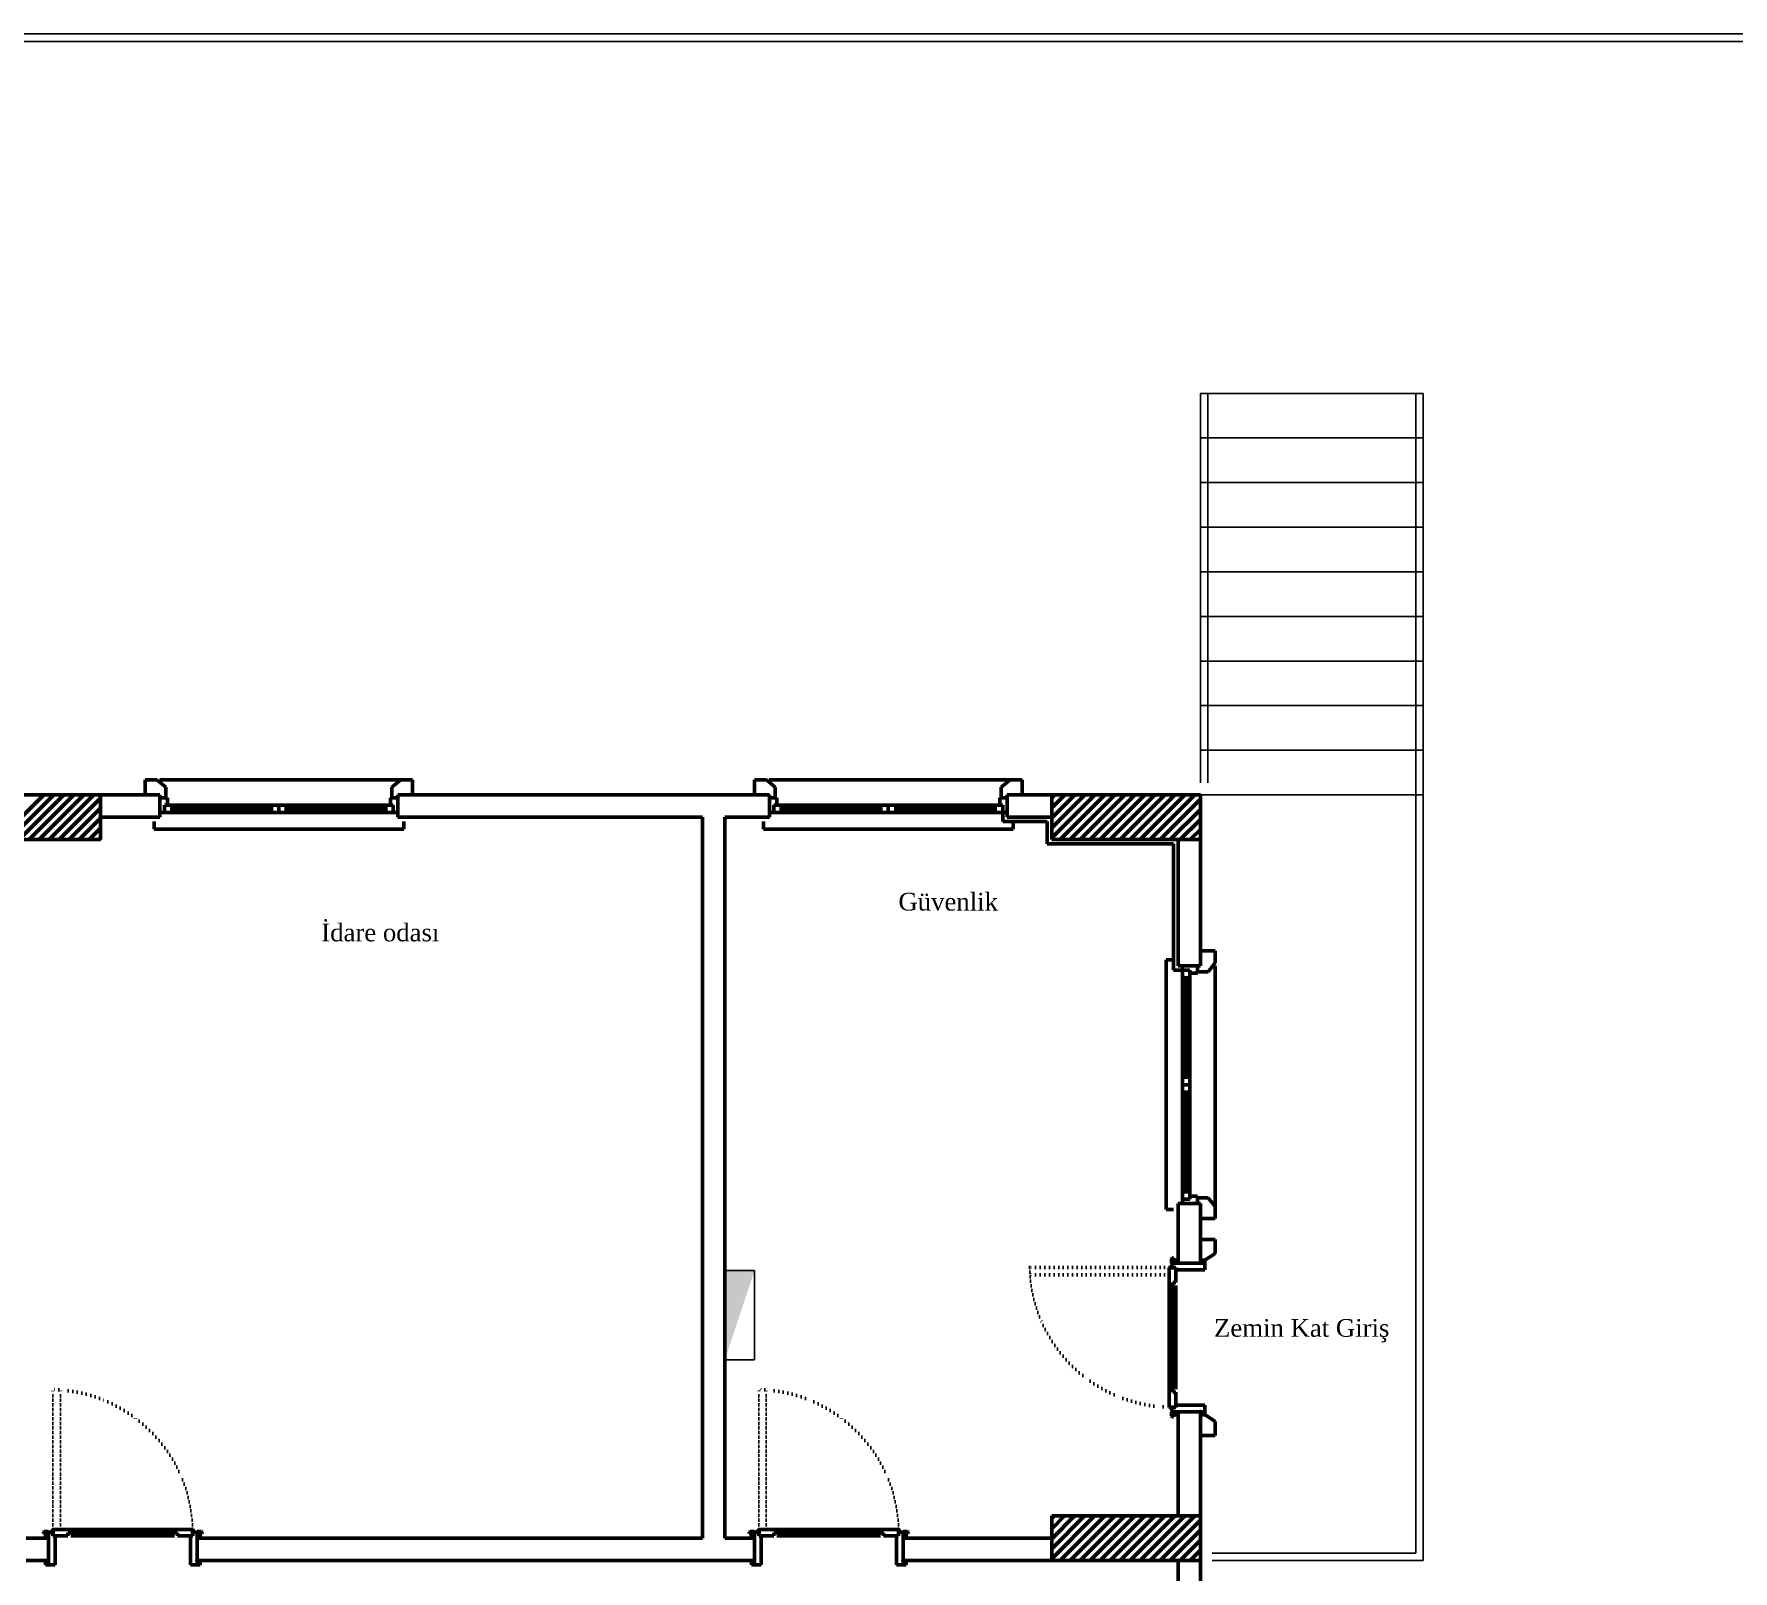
# Model space of a CAD drawing. Header units: millimetres. Extents: x 2046 to 14753, y 2361 to 29276.
# Drawn here: x 7256 to 8400, y 13114 to 14148 of the extents above; entities that cross this region are included whole.
import ezdxf

# ---------------------------------------------------------------- set-up
doc = ezdxf.new("R2010")
doc.units = ezdxf.units.MM
doc.linetypes.add('ACAD_ISO07W100', pattern=[3, 0, -3])
doc.layers.add('A.O. DUVAR', color=7, linetype='Continuous', lineweight=50)
doc.layers.add('yazi', color=251, linetype='Continuous', lineweight=25)
doc.layers.add('aydınlatma', color=3, linetype='Continuous')
doc.styles.add('A.O. MALZEME', font='times.ttf', dxfattribs={"height": 10})

# ---------------------------------------------------------------- blocks, each defined once
blk = doc.blocks.new('*U9')
at = {"layer": 'aydınlatma'}
for p, q in [((-30, 0), (-30, 19.992)), ((-30, 19.992), (30, 19.992)), ((30, 19.992), (30, 0)), ((-30, 0), (30, 0))]:
    blk.add_line(p, q, dxfattribs=at)
at = {"layer": 'aydınlatma', "color": 3}
blk.add_solid([(30, 0), (-30, 19.992), (-30, 0)], dxfattribs=at)

msp = doc.modelspace()

# ---------------------------------------------------------------- linework, layer by layer
at = {"layer": 'A.O. DUVAR', "lineweight": 25, "ltscale": 4}
for p, q in [((8191.152, 13905.858), (8041.152, 13905.858)), ((8041.152, 13643.858), (8041.152, 13905.858)), ((8046.152, 13643.858), (8046.152, 13905.858)), ((8186.152, 13125.858), (8186.152, 13905.858)), ((8186.152, 13905.858), (8186.152, 13905.858)), ((8191.152, 13635.858), (8191.152, 13905.858)), ((8191.152, 13875.858), (8041.152, 13875.858)), ((8191.152, 13845.858), (8041.152, 13845.858)), ((8191.152, 13815.858), (8041.152, 13815.858)), ((8191.152, 13785.858), (8041.152, 13785.858)), ((8191.152, 13755.858), (8041.152, 13755.858)), ((8191.152, 13725.858), (8041.152, 13725.858)), ((8191.152, 13695.858), (8041.152, 13695.858)), ((8191.152, 13665.858), (8041.152, 13665.858)), ((8191.152, 13635.858), (8041.152, 13635.858)), ((8191.152, 13635.858), (8049.152, 13635.858)), ((8191.152, 13120.858), (8191.152, 13635.858)), ((8049.152, 13125.858), (8186.152, 13125.858)), ((8049.152, 13120.858), (8191.152, 13120.858))]:
    msp.add_line(p, q, dxfattribs=at)
at = {"layer": 'A.O. DUVAR', "ltscale": 100}
for p, q in [((7339.137, 13645.858), (7331.152, 13645.858)), ((7331.152, 13645.858), (7331.152, 13635.858)), ((7339.137, 13645.858), (7331.152, 13645.858)), ((7331.152, 13645.858), (7331.152, 13635.858)), ((7345.152, 13641.06), (7339.137, 13645.858)), ((7345.152, 13641.06), (7339.137, 13645.858)), ((7345.152, 13633.858), (7345.152, 13641.06)), ((7345.152, 13633.858), (7345.152, 13641.06)), ((7497.152, 13641.06), (7503.167, 13645.858)), ((7497.152, 13641.06), (7503.167, 13645.858)), ((7497.152, 13633.858), (7497.152, 13641.06)), ((7497.152, 13633.858), (7497.152, 13641.06)), ((7503.167, 13645.858), (7511.152, 13645.858)), ((7503.167, 13645.858), (7511.152, 13645.858)), ((7511.152, 13645.858), (7511.152, 13635.858)), ((7511.152, 13645.858), (7511.152, 13635.858)), ((7749.137, 13645.858), (7741.152, 13645.858)), ((7741.152, 13645.858), (7741.152, 13635.858)), ((7749.137, 13645.858), (7741.152, 13645.858)), ((7741.152, 13645.858), (7741.152, 13635.858)), ((7755.152, 13641.06), (7749.137, 13645.858)), ((7755.152, 13641.06), (7749.137, 13645.858)), ((7755.152, 13633.858), (7755.152, 13641.06)), ((7755.152, 13633.858), (7755.152, 13641.06)), ((7907.152, 13641.06), (7913.167, 13645.858)), ((7907.152, 13641.06), (7913.167, 13645.858)), ((7907.152, 13633.858), (7907.152, 13641.06)), ((7907.152, 13633.858), (7907.152, 13641.06)), ((7913.167, 13645.858), (7921.152, 13645.858)), ((7913.167, 13645.858), (7921.152, 13645.858)), ((7921.152, 13645.858), (7921.152, 13635.858)), ((7921.152, 13645.858), (7921.152, 13635.858)), ((7331.152, 13635.858), (7341.152, 13635.858)), ((7331.152, 13635.858), (7341.152, 13635.858)), ((7341.152, 13635.858), (7341.152, 13633.858)), ((7341.152, 13635.858), (7341.152, 13633.858)), ((7341.152, 13633.858), (7345.152, 13633.858)), ((7341.152, 13633.858), (7345.152, 13633.858)), ((7501.152, 13633.858), (7497.152, 13633.858)), ((7501.152, 13633.858), (7497.152, 13633.858)), ((7511.152, 13635.858), (7501.152, 13635.858)), ((7501.152, 13635.858), (7501.152, 13633.858)), ((7511.152, 13635.858), (7501.152, 13635.858)), ((7501.152, 13635.858), (7501.152, 13633.858)), ((7741.152, 13635.858), (7751.152, 13635.858)), ((7741.152, 13635.858), (7751.152, 13635.858)), ((7751.152, 13635.858), (7751.152, 13633.858)), ((7751.152, 13635.858), (7751.152, 13633.858)), ((7751.152, 13633.858), (7755.152, 13633.858)), ((7751.152, 13633.858), (7755.152, 13633.858)), ((7911.152, 13633.858), (7907.152, 13633.858)), ((7911.152, 13633.858), (7907.152, 13633.858)), ((7921.152, 13635.858), (7911.152, 13635.858)), ((7911.152, 13635.858), (7911.152, 13633.858)), ((7921.152, 13635.858), (7911.152, 13635.858)), ((7911.152, 13635.858), (7911.152, 13633.858)), ((8051.152, 13530.858), (8041.152, 13530.858)), ((8041.152, 13530.858), (8041.152, 13520.858)), ((8051.152, 13530.858), (8041.152, 13530.858)), ((8041.152, 13530.858), (8041.152, 13520.858)), ((8051.152, 13522.873), (8051.152, 13530.858)), ((8051.152, 13522.873), (8051.152, 13530.858)), ((8041.152, 13520.858), (8039.152, 13520.858)), ((8039.152, 13520.858), (8039.152, 13516.858)), ((8041.152, 13520.858), (8039.152, 13520.858)), ((8039.152, 13520.858), (8039.152, 13516.858)), ((8039.152, 13516.858), (8046.354, 13516.858)), ((8039.152, 13516.858), (8046.354, 13516.858)), ((8046.354, 13516.858), (8051.152, 13522.873)), ((8046.354, 13516.858), (8051.152, 13522.873)), ((8039.152, 13360.858), (8039.152, 13364.858)), ((8039.152, 13364.858), (8046.354, 13364.858)), ((8039.152, 13360.858), (8039.152, 13364.858)), ((8039.152, 13364.858), (8046.354, 13364.858)), ((8046.354, 13364.858), (8051.152, 13358.843)), ((8046.354, 13364.858), (8051.152, 13358.843)), ((8041.152, 13360.858), (8039.152, 13360.858)), ((8041.152, 13360.858), (8039.152, 13360.858)), ((8041.152, 13350.858), (8041.152, 13360.858)), ((8041.152, 13350.858), (8041.152, 13360.858)), ((8051.152, 13358.843), (8051.152, 13350.858)), ((8051.152, 13358.843), (8051.152, 13350.858)), ((8051.152, 13350.858), (8041.152, 13350.858)), ((8051.152, 13350.858), (8041.152, 13350.858)), ((8051.152, 13336.858), (8041.152, 13336.858)), ((8041.152, 13336.858), (8041.152, 13326.858)), ((8051.152, 13336.858), (8041.152, 13336.858)), ((8041.152, 13336.858), (8041.152, 13326.858)), ((8051.152, 13327.298), (8051.152, 13336.858)), ((8051.152, 13327.298), (8051.152, 13336.858)), ((8041.152, 13326.858), (8041.152, 13326.858)), ((8041.152, 13326.858), (8041.152, 13322.858)), ((8041.152, 13326.858), (8041.152, 13326.858)), ((8041.152, 13326.858), (8041.152, 13322.858)), ((8041.152, 13322.858), (8044.152, 13322.776)), ((8041.152, 13322.858), (8044.152, 13322.776)), ((8044.152, 13322.776), (8051.152, 13327.298)), ((8044.152, 13322.776), (8051.152, 13327.298)), ((8041.152, 13218.858), (8044.152, 13218.941)), ((8041.152, 13218.858), (8044.152, 13218.941)), ((8041.152, 13214.858), (8041.152, 13218.858)), ((8041.152, 13214.858), (8041.152, 13218.858)), ((8044.152, 13218.941), (8051.152, 13214.419)), ((8044.152, 13218.941), (8051.152, 13214.419)), ((8041.152, 13204.858), (8041.152, 13214.858)), ((8041.152, 13214.858), (8041.152, 13214.858)), ((8041.152, 13204.858), (8041.152, 13214.858)), ((8041.152, 13214.858), (8041.152, 13214.858)), ((8051.152, 13204.858), (8041.152, 13204.858)), ((8051.152, 13204.858), (8041.152, 13204.858)), ((8051.152, 13214.419), (8051.152, 13204.858)), ((8051.152, 13214.419), (8051.152, 13204.858))]:
    msp.add_line(p, q, dxfattribs=at)
at = {"layer": 'A.O. DUVAR'}
for p, q in [((7341.137, 13645.858), (7503.167, 13645.858)), ((7341.137, 13645.858), (7503.167, 13645.858)), ((7751.137, 13645.858), (7913.167, 13645.858)), ((7751.137, 13645.858), (7913.167, 13645.858)), ((7201.152, 13635.858), (7301.152, 13635.858)), ((7301.152, 13635.858), (7301.152, 13605.858)), ((7301.152, 13620.858), (7301.152, 13635.858)), ((7301.152, 13635.858), (7341.152, 13635.858)), ((7341.152, 13635.858), (7341.152, 13620.858)), ((7346.152, 13633.858), (7341.152, 13633.858)), ((7341.152, 13633.858), (7341.152, 13623.858)), ((7346.152, 13633.858), (7341.152, 13633.858)), ((7341.152, 13633.858), (7341.152, 13623.858)), ((7344.152, 13623.858), (7344.152, 13628.858)), ((7344.152, 13628.858), (7346.152, 13628.858)), ((7349.152, 13628.858), (7344.152, 13628.858)), ((7344.152, 13628.858), (7344.152, 13623.858)), ((7344.152, 13623.858), (7344.152, 13628.858)), ((7344.152, 13628.858), (7346.152, 13628.858)), ((7349.152, 13628.858), (7344.152, 13628.858)), ((7344.152, 13628.858), (7344.152, 13623.858)), ((7346.152, 13628.858), (7346.152, 13633.858)), ((7346.152, 13628.858), (7346.152, 13633.858)), ((7416.152, 13628.858), (7349.152, 13628.858)), ((7349.152, 13623.858), (7349.152, 13628.858)), ((7416.152, 13628.858), (7349.152, 13628.858)), ((7349.152, 13623.858), (7349.152, 13628.858)), ((7349.152, 13627.358), (7416.152, 13627.358)), ((7349.152, 13627.358), (7416.152, 13627.358)), ((7421.152, 13628.858), (7416.152, 13628.858)), ((7416.152, 13628.858), (7416.152, 13623.858)), ((7421.152, 13628.858), (7416.152, 13628.858)), ((7416.152, 13628.858), (7416.152, 13623.858)), ((7421.152, 13623.858), (7421.152, 13628.858)), ((7421.152, 13623.858), (7421.152, 13628.858)), ((7421.152, 13628.858), (7426.152, 13628.858)), ((7421.152, 13623.858), (7421.152, 13628.858)), ((7421.152, 13623.858), (7421.152, 13628.858)), ((7421.152, 13628.858), (7426.152, 13628.858)), ((7426.152, 13628.858), (7426.152, 13623.858)), ((7426.152, 13628.858), (7493.152, 13628.858)), ((7426.152, 13628.858), (7426.152, 13623.858)), ((7426.152, 13628.858), (7493.152, 13628.858)), ((7493.152, 13627.358), (7426.152, 13627.358)), ((7493.152, 13627.358), (7426.152, 13627.358)), ((7493.152, 13623.858), (7493.152, 13628.858)), ((7493.152, 13628.858), (7498.152, 13628.858)), ((7493.152, 13623.858), (7493.152, 13628.858)), ((7493.152, 13628.858), (7498.152, 13628.858)), ((7496.152, 13633.858), (7501.152, 13633.858)), ((7496.152, 13628.858), (7496.152, 13633.858)), ((7496.152, 13633.858), (7501.152, 13633.858)), ((7496.152, 13628.858), (7496.152, 13633.858)), ((7498.152, 13628.858), (7496.152, 13628.858)), ((7498.152, 13628.858), (7496.152, 13628.858)), ((7498.152, 13623.858), (7498.152, 13628.858)), ((7498.152, 13628.858), (7498.152, 13623.858)), ((7498.152, 13623.858), (7498.152, 13628.858)), ((7498.152, 13628.858), (7498.152, 13623.858)), ((7501.152, 13620.858), (7501.152, 13635.858)), ((7501.152, 13635.858), (7751.152, 13635.858)), ((7501.152, 13633.858), (7501.152, 13623.858)), ((7501.152, 13633.858), (7501.152, 13623.858)), ((7751.152, 13635.858), (7751.152, 13620.858)), ((7756.152, 13633.858), (7751.152, 13633.858)), ((7751.152, 13633.858), (7751.152, 13623.858)), ((7756.152, 13633.858), (7751.152, 13633.858)), ((7751.152, 13633.858), (7751.152, 13623.858)), ((7754.152, 13623.858), (7754.152, 13628.858)), ((7754.152, 13628.858), (7756.152, 13628.858)), ((7759.152, 13628.858), (7754.152, 13628.858)), ((7754.152, 13628.858), (7754.152, 13623.858)), ((7754.152, 13623.858), (7754.152, 13628.858)), ((7754.152, 13628.858), (7756.152, 13628.858)), ((7759.152, 13628.858), (7754.152, 13628.858)), ((7754.152, 13628.858), (7754.152, 13623.858)), ((7756.152, 13628.858), (7756.152, 13633.858)), ((7756.152, 13628.858), (7756.152, 13633.858)), ((7826.152, 13628.858), (7759.152, 13628.858)), ((7759.152, 13623.858), (7759.152, 13628.858)), ((7826.152, 13628.858), (7759.152, 13628.858)), ((7759.152, 13623.858), (7759.152, 13628.858)), ((7759.152, 13627.358), (7826.152, 13627.358)), ((7759.152, 13627.358), (7826.152, 13627.358)), ((7831.152, 13628.858), (7826.152, 13628.858)), ((7826.152, 13628.858), (7826.152, 13623.858)), ((7831.152, 13628.858), (7826.152, 13628.858)), ((7826.152, 13628.858), (7826.152, 13623.858)), ((7831.152, 13623.858), (7831.152, 13628.858)), ((7831.152, 13623.858), (7831.152, 13628.858)), ((7831.152, 13628.858), (7836.152, 13628.858)), ((7831.152, 13623.858), (7831.152, 13628.858)), ((7831.152, 13623.858), (7831.152, 13628.858)), ((7831.152, 13628.858), (7836.152, 13628.858)), ((7836.152, 13628.858), (7836.152, 13623.858)), ((7836.152, 13628.858), (7903.152, 13628.858)), ((7836.152, 13628.858), (7836.152, 13623.858)), ((7836.152, 13628.858), (7903.152, 13628.858)), ((7903.152, 13627.358), (7836.152, 13627.358)), ((7903.152, 13627.358), (7836.152, 13627.358)), ((7903.152, 13623.858), (7903.152, 13628.858)), ((7903.152, 13628.858), (7908.152, 13628.858)), ((7903.152, 13623.858), (7903.152, 13628.858)), ((7903.152, 13628.858), (7908.152, 13628.858)), ((7906.152, 13633.858), (7911.152, 13633.858)), ((7906.152, 13628.858), (7906.152, 13633.858)), ((7906.152, 13633.858), (7911.152, 13633.858)), ((7906.152, 13628.858), (7906.152, 13633.858)), ((7908.152, 13628.858), (7906.152, 13628.858)), ((7908.152, 13628.858), (7906.152, 13628.858)), ((7908.152, 13623.858), (7908.152, 13628.858)), ((7908.152, 13628.858), (7908.152, 13623.858)), ((7908.152, 13623.858), (7908.152, 13628.858)), ((7908.152, 13628.858), (7908.152, 13623.858)), ((7911.152, 13635.858), (7941.152, 13635.858)), ((7911.152, 13620.858), (7911.152, 13635.858)), ((7911.152, 13633.858), (7911.152, 13623.858)), ((7911.152, 13633.858), (7911.152, 13623.858)), ((7941.152, 13635.858), (8041.152, 13635.858)), ((7941.152, 13605.858), (7941.152, 13635.858)), ((7941.152, 13635.858), (7941.152, 13620.858)), ((8041.152, 13635.858), (8041.152, 13605.858)), ((7341.152, 13620.858), (7301.152, 13620.858)), ((7337.152, 13617.858), (7337.152, 13612.858)), ((7337.152, 13617.858), (7337.152, 13612.858)), ((7341.152, 13623.858), (7344.152, 13623.858)), ((7341.152, 13623.858), (7344.152, 13623.858)), ((7344.152, 13623.858), (7349.152, 13623.858)), ((7344.152, 13623.858), (7349.152, 13623.858)), ((7349.152, 13626.358), (7416.152, 13626.358)), ((7349.152, 13626.358), (7416.152, 13626.358)), ((7349.152, 13625.358), (7416.152, 13625.358)), ((7349.152, 13625.358), (7416.152, 13625.358)), ((7349.152, 13623.858), (7416.152, 13623.858)), ((7349.152, 13623.858), (7416.152, 13623.858)), ((7416.152, 13623.858), (7421.152, 13623.858)), ((7416.152, 13623.858), (7421.152, 13623.858)), ((7426.152, 13623.858), (7421.152, 13623.858)), ((7426.152, 13623.858), (7421.152, 13623.858)), ((7493.152, 13626.358), (7426.152, 13626.358)), ((7493.152, 13626.358), (7426.152, 13626.358)), ((7493.152, 13625.358), (7426.152, 13625.358)), ((7493.152, 13625.358), (7426.152, 13625.358)), ((7493.152, 13623.858), (7426.152, 13623.858)), ((7493.152, 13623.858), (7426.152, 13623.858)), ((7498.152, 13623.858), (7493.152, 13623.858)), ((7498.152, 13623.858), (7493.152, 13623.858)), ((7501.152, 13623.858), (7498.152, 13623.858)), ((7501.152, 13623.858), (7498.152, 13623.858)), ((7706.152, 13620.858), (7501.152, 13620.858)), ((7505.152, 13612.858), (7505.152, 13617.858)), ((7505.152, 13612.858), (7505.152, 13617.858)), ((7706.152, 13135.858), (7706.152, 13620.858)), ((7751.152, 13620.858), (7721.152, 13620.858)), ((7721.152, 13620.858), (7721.152, 13135.858)), ((7747.152, 13617.858), (7747.152, 13612.858)), ((7747.152, 13617.858), (7747.152, 13612.858)), ((7751.152, 13623.858), (7754.152, 13623.858)), ((7751.152, 13623.858), (7754.152, 13623.858)), ((7754.152, 13623.858), (7759.152, 13623.858)), ((7754.152, 13623.858), (7759.152, 13623.858)), ((7759.152, 13626.358), (7826.152, 13626.358)), ((7759.152, 13626.358), (7826.152, 13626.358)), ((7759.152, 13625.358), (7826.152, 13625.358)), ((7759.152, 13625.358), (7826.152, 13625.358)), ((7759.152, 13623.858), (7826.152, 13623.858)), ((7759.152, 13623.858), (7826.152, 13623.858)), ((7826.152, 13623.858), (7831.152, 13623.858)), ((7826.152, 13623.858), (7831.152, 13623.858)), ((7836.152, 13623.858), (7831.152, 13623.858)), ((7836.152, 13623.858), (7831.152, 13623.858)), ((7903.152, 13626.358), (7836.152, 13626.358)), ((7903.152, 13626.358), (7836.152, 13626.358)), ((7903.152, 13625.358), (7836.152, 13625.358)), ((7903.152, 13625.358), (7836.152, 13625.358)), ((7903.152, 13623.858), (7836.152, 13623.858)), ((7903.152, 13623.858), (7836.152, 13623.858)), ((7908.152, 13623.858), (7903.152, 13623.858)), ((7908.152, 13623.858), (7903.152, 13623.858)), ((7908.152, 13623.858), (7908.152, 13617.858)), ((7911.152, 13623.858), (7908.152, 13623.858)), ((7911.152, 13623.858), (7908.152, 13623.858)), ((7908.152, 13617.858), (7938.152, 13617.858)), ((7911.152, 13623.858), (7911.152, 13620.858)), ((7911.152, 13620.858), (7941.152, 13620.858)), ((7941.152, 13620.858), (7911.152, 13620.858)), ((7941.152, 13620.858), (7911.152, 13620.858)), ((7915.152, 13612.858), (7915.152, 13617.858)), ((7915.152, 13612.858), (7915.152, 13617.858)), ((7938.152, 13617.858), (7938.152, 13602.858)), ((7941.152, 13620.858), (7941.152, 13605.858)), ((7941.152, 13605.858), (7941.152, 13620.858)), ((7301.152, 13605.858), (7201.152, 13605.858)), ((7337.152, 13612.858), (7505.152, 13612.858)), ((7337.152, 13612.858), (7505.152, 13612.858)), ((7747.152, 13612.858), (7915.152, 13612.858)), ((7747.152, 13612.858), (7915.152, 13612.858)), ((7941.152, 13605.858), (8026.152, 13605.858)), ((8026.152, 13605.858), (7941.152, 13605.858)), ((8041.152, 13605.858), (7941.152, 13605.858)), ((8026.152, 13605.858), (8026.152, 13520.858)), ((8026.152, 13520.858), (8026.152, 13605.858)), ((8026.152, 13520.858), (8026.152, 13605.858)), ((8026.152, 13605.858), (8041.152, 13605.858)), ((8041.152, 13605.858), (8041.152, 13520.858)), ((7938.152, 13602.858), (8023.152, 13602.858)), ((8023.152, 13602.858), (8023.152, 13517.858)), ((8023.152, 13524.858), (8018.152, 13524.858)), ((8018.152, 13524.858), (8018.152, 13356.858)), ((8023.152, 13524.858), (8018.152, 13524.858)), ((8018.152, 13524.858), (8018.152, 13356.858)), ((8023.152, 13517.858), (8029.152, 13517.858)), ((8026.152, 13520.858), (8029.152, 13520.858)), ((8041.152, 13520.858), (8026.152, 13520.858)), ((8039.152, 13520.858), (8029.152, 13520.858)), ((8029.152, 13520.858), (8029.152, 13517.858)), ((8039.152, 13520.858), (8029.152, 13520.858)), ((8029.152, 13520.858), (8029.152, 13517.858)), ((8029.152, 13517.858), (8034.152, 13517.858)), ((8029.152, 13517.858), (8029.152, 13512.858)), ((8034.152, 13517.858), (8029.152, 13517.858)), ((8029.152, 13517.858), (8034.152, 13517.858)), ((8029.152, 13517.858), (8029.152, 13512.858)), ((8034.152, 13517.858), (8029.152, 13517.858)), ((8029.152, 13512.858), (8029.152, 13445.858)), ((8029.152, 13512.858), (8034.152, 13512.858)), ((8029.152, 13512.858), (8029.152, 13445.858)), ((8029.152, 13512.858), (8034.152, 13512.858)), ((8030.652, 13512.858), (8030.652, 13445.858)), ((8030.652, 13512.858), (8030.652, 13445.858)), ((8031.652, 13512.858), (8031.652, 13445.858)), ((8031.652, 13512.858), (8031.652, 13445.858)), ((8032.652, 13512.858), (8032.652, 13445.858)), ((8032.652, 13512.858), (8032.652, 13445.858)), ((8034.152, 13517.858), (8034.152, 13515.858)), ((8034.152, 13512.858), (8034.152, 13517.858)), ((8034.152, 13517.858), (8034.152, 13515.858)), ((8034.152, 13512.858), (8034.152, 13517.858)), ((8034.152, 13515.858), (8039.152, 13515.858)), ((8034.152, 13515.858), (8039.152, 13515.858)), ((8034.152, 13445.858), (8034.152, 13512.858)), ((8034.152, 13445.858), (8034.152, 13512.858)), ((8039.152, 13515.858), (8039.152, 13520.858)), ((8039.152, 13515.858), (8039.152, 13520.858)), ((8051.152, 13520.873), (8051.152, 13358.843)), ((8051.152, 13520.873), (8051.152, 13358.843)), ((8029.152, 13445.858), (8029.152, 13440.858)), ((8034.152, 13445.858), (8029.152, 13445.858)), ((8029.152, 13445.858), (8029.152, 13440.858)), ((8034.152, 13445.858), (8029.152, 13445.858)), ((8034.152, 13440.858), (8034.152, 13445.858)), ((8034.152, 13440.858), (8034.152, 13445.858)), ((8029.152, 13440.858), (8034.152, 13440.858)), ((8029.152, 13435.858), (8029.152, 13440.858)), ((8029.152, 13440.858), (8034.152, 13440.858)), ((8029.152, 13440.858), (8034.152, 13440.858)), ((8029.152, 13435.858), (8029.152, 13440.858)), ((8029.152, 13440.858), (8034.152, 13440.858)), ((8029.152, 13368.858), (8029.152, 13435.858)), ((8034.152, 13435.858), (8029.152, 13435.858)), ((8029.152, 13368.858), (8029.152, 13435.858)), ((8034.152, 13435.858), (8029.152, 13435.858)), ((8030.652, 13368.858), (8030.652, 13435.858)), ((8030.652, 13368.858), (8030.652, 13435.858)), ((8031.652, 13368.858), (8031.652, 13435.858)), ((8031.652, 13368.858), (8031.652, 13435.858)), ((8032.652, 13368.858), (8032.652, 13435.858)), ((8032.652, 13368.858), (8032.652, 13435.858)), ((8034.152, 13440.858), (8034.152, 13435.858)), ((8034.152, 13440.858), (8034.152, 13435.858)), ((8034.152, 13435.858), (8034.152, 13368.858)), ((8034.152, 13435.858), (8034.152, 13368.858)), ((8029.152, 13363.858), (8029.152, 13368.858)), ((8029.152, 13368.858), (8034.152, 13368.858)), ((8029.152, 13363.858), (8029.152, 13368.858)), ((8029.152, 13368.858), (8034.152, 13368.858)), ((8029.152, 13360.858), (8029.152, 13363.858)), ((8029.152, 13363.858), (8034.152, 13363.858)), ((8034.152, 13363.858), (8029.152, 13363.858)), ((8029.152, 13360.858), (8029.152, 13363.858)), ((8029.152, 13363.858), (8034.152, 13363.858)), ((8034.152, 13363.858), (8029.152, 13363.858)), ((8034.152, 13368.858), (8034.152, 13363.858)), ((8034.152, 13368.858), (8034.152, 13363.858)), ((8034.152, 13363.858), (8034.152, 13365.858)), ((8034.152, 13365.858), (8039.152, 13365.858)), ((8034.152, 13363.858), (8034.152, 13365.858)), ((8034.152, 13365.858), (8039.152, 13365.858)), ((8039.152, 13365.858), (8039.152, 13360.858)), ((8039.152, 13365.858), (8039.152, 13360.858)), ((8018.152, 13356.858), (8023.152, 13356.858)), ((8018.152, 13356.858), (8023.152, 13356.858)), ((8026.152, 13360.858), (8026.152, 13321.858)), ((8026.152, 13360.858), (8041.152, 13360.858)), ((8026.152, 13320.858), (8026.152, 13360.858)), ((8039.152, 13360.858), (8029.152, 13360.858)), ((8039.152, 13360.858), (8029.152, 13360.858)), ((8041.152, 13360.858), (8041.152, 13320.858)), ((8020.225, 13317.911), (8021.091, 13318.411)), ((8021.091, 13318.411), (8021.591, 13318.411)), ((8021.591, 13318.411), (8021.591, 13317.786)), ((8022.152, 13324.336), (8021.652, 13323.836)), ((8021.652, 13323.836), (8021.652, 13320.836)), ((8021.652, 13320.836), (8022.152, 13320.336)), ((8021.652, 13319.411), (8022.152, 13319.911)), ((8021.652, 13317.858), (8021.652, 13319.411)), ((8023.102, 13324.336), (8022.152, 13324.336)), ((8022.152, 13320.336), (8023.102, 13320.336)), ((8022.152, 13319.911), (8023.152, 13319.911)), ((8023.102, 13320.336), (8023.102, 13324.336)), ((8023.152, 13320.858), (8023.152, 13322.858)), ((8023.152, 13322.858), (8026.152, 13322.858)), ((8023.152, 13319.911), (8023.152, 13320.858)), ((8023.152, 13320.858), (8026.152, 13320.858)), ((8026.152, 13322.858), (8026.152, 13320.858)), ((8026.152, 13320.858), (8041.152, 13320.858)), ((8041.152, 13320.858), (8026.152, 13320.858)), ((8044.152, 13322.858), (8041.152, 13322.858)), ((8041.152, 13322.858), (8041.152, 13320.858)), ((8041.152, 13320.858), (8044.152, 13320.858)), ((8044.152, 13320.858), (8044.152, 13322.858)), ((8044.152, 13320.858), (8044.152, 13316.358)), ((8020.225, 13223.858), (8020.225, 13317.911)), ((8024.591, 13317.786), (8021.591, 13317.786)), ((8024.652, 13317.858), (8021.652, 13317.858)), ((8022.591, 13307.858), (8022.591, 13234.043)), ((8024.586, 13307.858), (8022.591, 13307.858)), ((8024.591, 13317.786), (8024.591, 13314.858)), ((8024.591, 13314.858), (8024.591, 13307.858)), ((8024.652, 13316.358), (8024.652, 13317.858)), ((8044.152, 13316.358), (8024.652, 13316.358)), ((8024.591, 13305.858), (8024.591, 13236.043)), ((8024.591, 13234.043), (8022.591, 13234.043)), ((8024.591, 13234.043), (8024.591, 13224.043)), ((8021.091, 13223.358), (8020.225, 13223.858)), ((8021.591, 13223.358), (8021.091, 13223.358)), ((8021.591, 13223.358), (8021.591, 13224.043)), ((8021.591, 13224.043), (8024.591, 13224.043)), ((8024.652, 13223.858), (8021.652, 13223.858)), ((8021.652, 13223.858), (8021.652, 13222.381)), ((8021.652, 13222.381), (8022.152, 13221.881)), ((8021.652, 13220.881), (8022.152, 13221.381)), ((8021.652, 13217.881), (8021.652, 13220.881)), ((8022.152, 13217.381), (8021.652, 13217.881)), ((8022.152, 13221.881), (8023.152, 13221.881)), ((8022.152, 13221.381), (8023.102, 13221.381)), ((8023.102, 13217.381), (8022.152, 13217.381)), ((8023.102, 13221.381), (8023.102, 13217.381)), ((8023.152, 13221.881), (8023.152, 13220.858)), ((8023.152, 13220.858), (8026.152, 13220.858)), ((8023.152, 13220.858), (8023.152, 13218.858)), ((8023.152, 13218.858), (8026.152, 13218.858)), ((8044.152, 13225.358), (8024.652, 13225.358)), ((8024.652, 13225.358), (8024.652, 13223.858)), ((8026.152, 13220.858), (8041.152, 13220.858)), ((8026.152, 13218.858), (8026.152, 13220.858)), ((8026.152, 13150.858), (8026.152, 13220.858)), ((8026.152, 13220.858), (8041.152, 13220.858)), ((8041.152, 13218.858), (8041.152, 13220.858)), ((8041.152, 13220.858), (8044.152, 13220.858)), ((8041.152, 13220.858), (8041.152, 13150.858)), ((8044.152, 13218.858), (8041.152, 13218.858)), ((8044.152, 13220.858), (8044.152, 13225.358)), ((8044.152, 13220.858), (8044.152, 13218.858)), ((7941.152, 13150.858), (8041.152, 13150.858)), ((7941.152, 13120.858), (7941.152, 13150.858)), ((8041.152, 13150.858), (8026.152, 13150.858)), ((8041.152, 13150.858), (8041.152, 13120.858)), ((7251.152, 13135.858), (7266.152, 13135.858)), ((7262.675, 13139.86), (7263.175, 13140.36)), ((7262.675, 13138.91), (7262.675, 13139.86)), ((7266.675, 13138.91), (7262.675, 13138.91)), ((7263.175, 13140.36), (7266.175, 13140.36)), ((7266.152, 13138.86), (7264.152, 13138.86)), ((7264.152, 13138.86), (7264.152, 13135.86)), ((7264.152, 13135.86), (7266.152, 13135.86)), ((7267.1, 13138.86), (7266.152, 13138.86)), ((7266.152, 13138.86), (7266.152, 13135.86)), ((7266.152, 13135.86), (7266.152, 13120.86)), ((7266.152, 13135.858), (7266.152, 13120.858)), ((7266.175, 13140.36), (7266.675, 13139.86)), ((7266.675, 13139.86), (7266.675, 13138.91)), ((7267.6, 13140.36), (7267.1, 13139.86)), ((7267.1, 13139.86), (7267.1, 13138.86)), ((7269.152, 13140.36), (7267.6, 13140.36)), ((7269.1, 13141.788), (7268.6, 13140.922)), ((7268.6, 13140.922), (7268.6, 13140.422)), ((7268.6, 13140.422), (7269.225, 13140.422)), ((7363.153, 13141.788), (7269.1, 13141.788)), ((7269.152, 13137.36), (7269.152, 13140.36)), ((7270.652, 13137.36), (7269.152, 13137.36)), ((7269.225, 13137.421), (7269.225, 13140.422)), ((7269.225, 13137.421), (7272.153, 13137.422)), ((7270.652, 13117.86), (7270.652, 13137.36)), ((7272.153, 13137.422), (7279.152, 13137.422)), ((7279.152, 13139.422), (7352.968, 13139.422)), ((7279.152, 13137.426), (7279.152, 13139.422)), ((7281.152, 13137.422), (7350.968, 13137.422)), ((7352.968, 13137.422), (7352.968, 13139.422)), ((7352.968, 13137.422), (7362.968, 13137.422)), ((7361.652, 13117.86), (7361.652, 13137.36)), ((7361.652, 13137.36), (7363.152, 13137.36)), ((7363.653, 13140.422), (7362.968, 13140.421)), ((7362.968, 13140.421), (7362.968, 13137.422)), ((7363.152, 13137.36), (7363.152, 13140.36)), ((7363.152, 13140.36), (7364.63, 13140.36)), ((7363.653, 13140.922), (7363.153, 13141.788)), ((7363.653, 13140.422), (7363.653, 13140.922)), ((7364.63, 13140.36), (7365.13, 13139.86)), ((7365.13, 13139.86), (7365.13, 13138.86)), ((7365.13, 13138.86), (7366.152, 13138.86)), ((7366.13, 13140.36), (7365.63, 13139.86)), ((7365.63, 13139.86), (7365.63, 13138.91)), ((7365.63, 13138.91), (7369.63, 13138.91)), ((7369.13, 13140.36), (7366.13, 13140.36)), ((7366.152, 13138.86), (7366.152, 13135.86)), ((7366.152, 13138.86), (7368.152, 13138.86)), ((7366.152, 13135.86), (7366.152, 13120.86)), ((7368.152, 13135.86), (7366.152, 13135.86)), ((7366.152, 13120.86), (7366.152, 13135.86)), ((7366.152, 13135.86), (7706.152, 13135.858)), ((7368.152, 13138.86), (7368.152, 13135.86)), ((7369.63, 13139.86), (7369.13, 13140.36)), ((7369.63, 13138.91), (7369.63, 13139.86)), ((7721.152, 13135.858), (7741.152, 13135.858)), ((7737.675, 13139.858), (7738.175, 13140.358)), ((7737.675, 13138.908), (7737.675, 13139.858)), ((7741.675, 13138.908), (7737.675, 13138.908)), ((7738.175, 13140.358), (7741.175, 13140.358)), ((7741.152, 13138.858), (7739.152, 13138.858)), ((7739.152, 13138.858), (7739.152, 13135.858)), ((7739.152, 13135.858), (7741.152, 13135.858)), ((7742.1, 13138.858), (7741.152, 13138.858)), ((7741.152, 13138.858), (7741.152, 13135.858)), ((7741.152, 13135.858), (7741.152, 13120.858)), ((7741.152, 13135.858), (7741.152, 13120.858)), ((7741.175, 13140.358), (7741.675, 13139.858)), ((7741.675, 13139.858), (7741.675, 13138.908)), ((7742.6, 13140.358), (7742.1, 13139.858)), ((7742.1, 13139.858), (7742.1, 13138.858)), ((7744.152, 13140.358), (7742.6, 13140.358)), ((7744.1, 13141.786), (7743.6, 13140.92)), ((7743.6, 13140.92), (7743.6, 13140.42)), ((7743.6, 13140.42), (7744.225, 13140.42)), ((7838.153, 13141.786), (7744.1, 13141.786)), ((7744.152, 13137.358), (7744.152, 13140.358)), ((7745.652, 13137.358), (7744.152, 13137.358)), ((7744.225, 13137.42), (7744.225, 13140.42)), ((7744.225, 13137.42), (7747.153, 13137.42)), ((7745.652, 13117.858), (7745.652, 13137.358)), ((7747.153, 13137.42), (7754.152, 13137.42)), ((7754.152, 13139.42), (7827.968, 13139.42)), ((7754.152, 13137.424), (7754.152, 13139.42)), ((7756.152, 13137.42), (7825.968, 13137.42)), ((7827.968, 13137.42), (7827.968, 13139.42)), ((7827.968, 13137.42), (7837.968, 13137.42)), ((7836.652, 13117.858), (7836.652, 13137.358)), ((7836.652, 13137.358), (7838.152, 13137.358)), ((7838.653, 13140.42), (7837.968, 13140.419)), ((7837.968, 13140.419), (7837.968, 13137.42)), ((7838.152, 13137.358), (7838.152, 13140.358)), ((7838.152, 13140.358), (7839.63, 13140.358)), ((7838.653, 13140.92), (7838.153, 13141.786)), ((7838.653, 13140.42), (7838.653, 13140.92)), ((7839.63, 13140.358), (7840.13, 13139.858)), ((7840.13, 13139.858), (7840.13, 13138.858)), ((7840.13, 13138.858), (7841.152, 13138.858)), ((7841.13, 13140.358), (7840.63, 13139.858)), ((7840.63, 13139.858), (7840.63, 13138.908)), ((7840.63, 13138.908), (7844.63, 13138.908)), ((7844.13, 13140.358), (7841.13, 13140.358)), ((7841.152, 13138.858), (7841.152, 13135.858)), ((7841.152, 13138.858), (7843.152, 13138.858)), ((7841.152, 13135.858), (7841.152, 13120.858)), ((7843.152, 13135.858), (7841.152, 13135.858)), ((7841.152, 13135.858), (7941.152, 13135.858)), ((7841.152, 13120.858), (7841.152, 13135.858)), ((7843.152, 13138.858), (7843.152, 13135.858)), ((7844.63, 13139.858), (7844.13, 13140.358)), ((7844.63, 13138.908), (7844.63, 13139.858)), ((7941.152, 13135.858), (7941.152, 13120.858)), ((7266.152, 13120.858), (7251.152, 13120.858)), ((7264.152, 13117.86), (7264.152, 13120.86)), ((7264.152, 13120.86), (7266.152, 13120.86)), ((7266.152, 13117.86), (7264.152, 13117.86)), ((7266.152, 13120.86), (7266.152, 13117.86)), ((7266.152, 13117.86), (7270.652, 13117.86)), ((7366.152, 13117.86), (7361.652, 13117.86)), ((7368.152, 13120.86), (7366.152, 13120.86)), ((7366.152, 13120.86), (7366.152, 13117.86)), ((7741.152, 13120.858), (7366.152, 13120.86)), ((7366.152, 13117.86), (7368.152, 13117.86)), ((7368.152, 13117.86), (7368.152, 13120.86)), ((7739.152, 13117.858), (7739.152, 13120.858)), ((7739.152, 13120.858), (7741.152, 13120.858)), ((7741.152, 13117.858), (7739.152, 13117.858)), ((7741.152, 13120.858), (7741.152, 13117.858)), ((7741.152, 13117.858), (7745.652, 13117.858)), ((7841.152, 13117.858), (7836.652, 13117.858)), ((7843.152, 13120.858), (7841.152, 13120.858)), ((7841.152, 13120.858), (7841.152, 13117.858)), ((7941.152, 13120.858), (7841.152, 13120.858)), ((7841.152, 13117.858), (7843.152, 13117.858)), ((7843.152, 13117.858), (7843.152, 13120.858)), ((8041.152, 13120.858), (7941.152, 13120.858)), ((8026.152, 13030.858), (8026.152, 13120.858)), ((8026.152, 13120.858), (8041.152, 13120.858)), ((8041.152, 13120.858), (8041.152, 13030.858))]:
    msp.add_line(p, q, dxfattribs=at)
at = {"layer": 'A.O. DUVAR', "linetype": 'Continuous', "ltscale": 10}
for p, q in [((7232.903, 13605.858), (7262.903, 13635.858)), ((7239.638, 13605.858), (7269.638, 13635.858)), ((7246.373, 13605.858), (7276.373, 13635.858)), ((7253.109, 13605.858), (7283.109, 13635.858)), ((7256.562, 13632.885), (7256.562, 13632.885)), ((7259.844, 13605.858), (7289.844, 13635.858)), ((7259.93, 13629.517), (7259.93, 13629.517)), ((7263.297, 13632.885), (7263.297, 13632.885)), ((7266.579, 13605.858), (7296.579, 13635.858)), ((7266.665, 13629.517), (7266.665, 13629.517)), ((7270.032, 13632.885), (7270.032, 13632.885)), ((7273.314, 13605.858), (7301.152, 13633.697)), ((7273.4, 13629.517), (7273.4, 13629.517)), ((7276.768, 13632.885), (7276.768, 13632.885)), ((7280.049, 13605.858), (7301.152, 13626.961)), ((7280.135, 13629.517), (7280.135, 13629.517)), ((7283.503, 13632.885), (7283.503, 13632.885)), ((7286.87, 13629.517), (7286.87, 13629.517)), ((7290.238, 13632.885), (7290.238, 13632.885)), ((7293.606, 13629.517), (7293.606, 13629.517)), ((7296.973, 13632.885), (7296.973, 13632.885)), ((7300.341, 13629.517), (7300.341, 13629.517)), ((7941.152, 13633.853), (7943.157, 13635.858)), ((7941.152, 13627.118), (7949.893, 13635.858)), ((7941.152, 13620.383), (7956.628, 13635.858)), ((7941.152, 13613.648), (7963.363, 13635.858)), ((7941.152, 13606.913), (7970.098, 13635.858)), ((7943.552, 13632.885), (7943.552, 13632.885)), ((7946.833, 13605.858), (7976.833, 13635.858)), ((7946.919, 13629.517), (7946.919, 13629.517)), ((7950.287, 13632.885), (7950.287, 13632.885)), ((7953.569, 13605.858), (7983.569, 13635.858)), ((7953.654, 13629.517), (7953.654, 13629.517)), ((7957.022, 13632.885), (7957.022, 13632.885)), ((7960.304, 13605.858), (7990.304, 13635.858)), ((7960.39, 13629.517), (7960.39, 13629.517)), ((7963.757, 13632.885), (7963.757, 13632.885)), ((7967.039, 13605.858), (7997.039, 13635.858)), ((7967.125, 13629.517), (7967.125, 13629.517)), ((7970.492, 13632.885), (7970.492, 13632.885)), ((7973.774, 13605.858), (8003.774, 13635.858)), ((7973.86, 13629.517), (7973.86, 13629.517)), ((7977.228, 13632.885), (7977.228, 13632.885)), ((7980.509, 13605.858), (8010.509, 13635.858)), ((7980.595, 13629.517), (7980.595, 13629.517)), ((7983.963, 13632.885), (7983.963, 13632.885)), ((7987.244, 13605.858), (8017.244, 13635.858)), ((7987.33, 13629.517), (7987.33, 13629.517)), ((7990.698, 13632.885), (7990.698, 13632.885)), ((7993.98, 13605.858), (8023.98, 13635.858)), ((7994.066, 13629.517), (7994.066, 13629.517)), ((7997.433, 13632.885), (7997.433, 13632.885)), ((8000.715, 13605.858), (8030.715, 13635.858)), ((8000.801, 13629.517), (8000.801, 13629.517)), ((8004.168, 13632.885), (8004.168, 13632.885)), ((8007.45, 13605.858), (8037.45, 13635.858)), ((8007.536, 13629.517), (8007.536, 13629.517)), ((8010.903, 13632.885), (8010.903, 13632.885)), ((8014.185, 13605.858), (8041.152, 13632.825)), ((8014.271, 13629.517), (8014.271, 13629.517)), ((8017.639, 13632.885), (8017.639, 13632.885)), ((8021.006, 13629.517), (8021.006, 13629.517)), ((8024.374, 13632.885), (8024.374, 13632.885)), ((8027.741, 13629.517), (8027.741, 13629.517)), ((8031.109, 13632.885), (8031.109, 13632.885)), ((8034.477, 13629.517), (8034.477, 13629.517)), ((8037.844, 13632.885), (8037.844, 13632.885)), ((7256.562, 13626.15), (7256.562, 13626.15)), ((7256.562, 13619.415), (7256.562, 13619.415)), ((7259.93, 13622.782), (7259.93, 13622.782)), ((7259.93, 13616.047), (7259.93, 13616.047)), ((7263.297, 13626.15), (7263.297, 13626.15)), ((7263.297, 13619.415), (7263.297, 13619.415)), ((7266.665, 13622.782), (7266.665, 13622.782)), ((7266.665, 13616.047), (7266.665, 13616.047)), ((7270.032, 13626.15), (7270.032, 13626.15)), ((7270.032, 13619.415), (7270.032, 13619.415)), ((7273.4, 13622.782), (7273.4, 13622.782)), ((7273.4, 13616.047), (7273.4, 13616.047)), ((7276.768, 13626.15), (7276.768, 13626.15)), ((7276.768, 13619.415), (7276.768, 13619.415)), ((7280.135, 13622.782), (7280.135, 13622.782)), ((7280.135, 13616.047), (7280.135, 13616.047)), ((7283.503, 13626.15), (7283.503, 13626.15)), ((7283.503, 13619.415), (7283.503, 13619.415)), ((7286.785, 13605.858), (7301.152, 13620.226)), ((7286.87, 13622.782), (7286.87, 13622.782)), ((7286.87, 13616.047), (7286.87, 13616.047)), ((7290.238, 13626.15), (7290.238, 13626.15)), ((7290.238, 13619.415), (7290.238, 13619.415)), ((7293.606, 13622.782), (7293.606, 13622.782)), ((7293.606, 13616.047), (7293.606, 13616.047)), ((7296.973, 13626.15), (7296.973, 13626.15)), ((7296.973, 13619.415), (7296.973, 13619.415)), ((7300.341, 13622.782), (7300.341, 13622.782)), ((7300.341, 13616.047), (7300.341, 13616.047)), ((7943.552, 13626.15), (7943.552, 13626.15)), ((7943.552, 13619.415), (7943.552, 13619.415)), ((7946.919, 13622.782), (7946.919, 13622.782)), ((7946.919, 13616.047), (7946.919, 13616.047)), ((7950.287, 13626.15), (7950.287, 13626.15)), ((7950.287, 13619.415), (7950.287, 13619.415)), ((7953.654, 13622.782), (7953.654, 13622.782)), ((7953.654, 13616.047), (7953.654, 13616.047)), ((7957.022, 13626.15), (7957.022, 13626.15)), ((7957.022, 13619.415), (7957.022, 13619.415)), ((7960.39, 13622.782), (7960.39, 13622.782)), ((7960.39, 13616.047), (7960.39, 13616.047)), ((7963.757, 13626.15), (7963.757, 13626.15)), ((7963.757, 13619.415), (7963.757, 13619.415)), ((7967.125, 13622.782), (7967.125, 13622.782)), ((7967.125, 13616.047), (7967.125, 13616.047)), ((7970.492, 13626.15), (7970.492, 13626.15)), ((7970.492, 13619.415), (7970.492, 13619.415)), ((7973.86, 13622.782), (7973.86, 13622.782)), ((7973.86, 13616.047), (7973.86, 13616.047)), ((7977.228, 13626.15), (7977.228, 13626.15)), ((7977.228, 13619.415), (7977.228, 13619.415)), ((7980.595, 13622.782), (7980.595, 13622.782)), ((7980.595, 13616.047), (7980.595, 13616.047)), ((7983.963, 13626.15), (7983.963, 13626.15)), ((7983.963, 13619.415), (7983.963, 13619.415)), ((7987.33, 13622.782), (7987.33, 13622.782)), ((7987.33, 13616.047), (7987.33, 13616.047)), ((7990.698, 13626.15), (7990.698, 13626.15)), ((7990.698, 13619.415), (7990.698, 13619.415)), ((7994.066, 13622.782), (7994.066, 13622.782)), ((7994.066, 13616.047), (7994.066, 13616.047)), ((7997.433, 13626.15), (7997.433, 13626.15)), ((7997.433, 13619.415), (7997.433, 13619.415)), ((8000.801, 13622.782), (8000.801, 13622.782)), ((8000.801, 13616.047), (8000.801, 13616.047)), ((8004.168, 13626.15), (8004.168, 13626.15)), ((8004.168, 13619.415), (8004.168, 13619.415)), ((8007.536, 13622.782), (8007.536, 13622.782)), ((8007.536, 13616.047), (8007.536, 13616.047)), ((8010.903, 13626.15), (8010.903, 13626.15)), ((8010.903, 13619.415), (8010.903, 13619.415)), ((8014.271, 13622.782), (8014.271, 13622.782)), ((8014.271, 13616.047), (8014.271, 13616.047)), ((8017.639, 13626.15), (8017.639, 13626.15)), ((8017.639, 13619.415), (8017.639, 13619.415)), ((8020.92, 13605.858), (8041.152, 13626.09)), ((8021.006, 13622.782), (8021.006, 13622.782)), ((8021.006, 13616.047), (8021.006, 13616.047)), ((8024.374, 13626.15), (8024.374, 13626.15)), ((8024.374, 13619.415), (8024.374, 13619.415)), ((8027.656, 13605.858), (8041.152, 13619.355)), ((8027.741, 13622.782), (8027.741, 13622.782)), ((8027.741, 13616.047), (8027.741, 13616.047)), ((8031.109, 13626.15), (8031.109, 13626.15)), ((8031.109, 13619.415), (8031.109, 13619.415)), ((8034.477, 13622.782), (8034.477, 13622.782)), ((8034.477, 13616.047), (8034.477, 13616.047)), ((8037.844, 13626.15), (8037.844, 13626.15)), ((8037.844, 13619.415), (8037.844, 13619.415)), ((7256.562, 13612.679), (7256.562, 13612.679)), ((7256.562, 13605.944), (7256.562, 13605.944)), ((7259.93, 13609.312), (7259.93, 13609.312)), ((7263.297, 13612.679), (7263.297, 13612.679)), ((7263.297, 13605.944), (7263.297, 13605.944)), ((7266.665, 13609.312), (7266.665, 13609.312)), ((7270.032, 13612.679), (7270.032, 13612.679)), ((7270.032, 13605.944), (7270.032, 13605.944)), ((7273.4, 13609.312), (7273.4, 13609.312)), ((7276.768, 13612.679), (7276.768, 13612.679)), ((7276.768, 13605.944), (7276.768, 13605.944)), ((7280.135, 13609.312), (7280.135, 13609.312)), ((7283.503, 13612.679), (7283.503, 13612.679)), ((7283.503, 13605.944), (7283.503, 13605.944)), ((7286.87, 13609.312), (7286.87, 13609.312)), ((7290.238, 13612.679), (7290.238, 13612.679)), ((7290.238, 13605.944), (7290.238, 13605.944)), ((7293.52, 13605.858), (7301.152, 13613.491)), ((7293.606, 13609.312), (7293.606, 13609.312)), ((7296.973, 13612.679), (7296.973, 13612.679)), ((7296.973, 13605.944), (7296.973, 13605.944)), ((7300.255, 13605.858), (7301.152, 13606.756)), ((7300.341, 13609.312), (7300.341, 13609.312)), ((7943.552, 13612.679), (7943.552, 13612.679)), ((7943.552, 13605.944), (7943.552, 13605.944)), ((7946.919, 13609.312), (7946.919, 13609.312)), ((7950.287, 13612.679), (7950.287, 13612.679)), ((7950.287, 13605.944), (7950.287, 13605.944)), ((7953.654, 13609.312), (7953.654, 13609.312)), ((7957.022, 13612.679), (7957.022, 13612.679)), ((7957.022, 13605.944), (7957.022, 13605.944)), ((7960.39, 13609.312), (7960.39, 13609.312)), ((7963.757, 13612.679), (7963.757, 13612.679)), ((7963.757, 13605.944), (7963.757, 13605.944)), ((7967.125, 13609.312), (7967.125, 13609.312)), ((7970.492, 13612.679), (7970.492, 13612.679)), ((7970.492, 13605.944), (7970.492, 13605.944)), ((7973.86, 13609.312), (7973.86, 13609.312)), ((7977.228, 13612.679), (7977.228, 13612.679)), ((7977.228, 13605.944), (7977.228, 13605.944)), ((7980.595, 13609.312), (7980.595, 13609.312)), ((7983.963, 13612.679), (7983.963, 13612.679)), ((7983.963, 13605.944), (7983.963, 13605.944)), ((7987.33, 13609.312), (7987.33, 13609.312)), ((7990.698, 13612.679), (7990.698, 13612.679)), ((7990.698, 13605.944), (7990.698, 13605.944)), ((7994.066, 13609.312), (7994.066, 13609.312)), ((7997.433, 13612.679), (7997.433, 13612.679)), ((7997.433, 13605.944), (7997.433, 13605.944)), ((8000.801, 13609.312), (8000.801, 13609.312)), ((8004.168, 13612.679), (8004.168, 13612.679)), ((8004.168, 13605.944), (8004.168, 13605.944)), ((8007.536, 13609.312), (8007.536, 13609.312)), ((8010.903, 13612.679), (8010.903, 13612.679)), ((8010.903, 13605.944), (8010.903, 13605.944)), ((8014.271, 13609.312), (8014.271, 13609.312)), ((8017.639, 13612.679), (8017.639, 13612.679)), ((8017.639, 13605.944), (8017.639, 13605.944)), ((8021.006, 13609.312), (8021.006, 13609.312)), ((8024.374, 13612.679), (8024.374, 13612.679)), ((8024.374, 13605.944), (8024.374, 13605.944)), ((8027.741, 13609.312), (8027.741, 13609.312)), ((8031.109, 13612.679), (8031.109, 13612.679)), ((8031.109, 13605.944), (8031.109, 13605.944)), ((8034.391, 13605.858), (8041.152, 13612.62)), ((8034.477, 13609.312), (8034.477, 13609.312)), ((8037.844, 13612.679), (8037.844, 13612.679)), ((8037.844, 13605.944), (8037.844, 13605.944)), ((8041.126, 13605.858), (8041.152, 13605.885)), ((7941.152, 13148.919), (7943.091, 13150.858)), ((7941.152, 13142.184), (7949.826, 13150.858)), ((7941.152, 13135.449), (7956.562, 13150.858)), ((7941.152, 13128.714), (7963.297, 13150.858)), ((7941.152, 13121.979), (7970.032, 13150.858)), ((7943.552, 13147.951), (7943.552, 13147.951)), ((7946.767, 13120.858), (7976.767, 13150.858)), ((7950.287, 13147.951), (7950.287, 13147.951)), ((7953.502, 13120.858), (7983.502, 13150.858)), ((7957.022, 13147.951), (7957.022, 13147.951)), ((7960.238, 13120.858), (7990.238, 13150.858)), ((7963.757, 13147.951), (7963.757, 13147.951)), ((7966.973, 13120.858), (7996.973, 13150.858)), ((7970.492, 13147.951), (7970.492, 13147.951)), ((7973.708, 13120.858), (8003.708, 13150.858)), ((7977.228, 13147.951), (7977.228, 13147.951)), ((7980.443, 13120.858), (8010.443, 13150.858)), ((7983.963, 13147.951), (7983.963, 13147.951)), ((7987.178, 13120.858), (8017.178, 13150.858)), ((7990.698, 13147.951), (7990.698, 13147.951)), ((7993.914, 13120.858), (8023.914, 13150.858)), ((7997.433, 13147.951), (7997.433, 13147.951)), ((8000.649, 13120.858), (8030.649, 13150.858)), ((8004.168, 13147.951), (8004.168, 13147.951)), ((8007.384, 13120.858), (8037.384, 13150.858)), ((8010.903, 13147.951), (8010.903, 13147.951)), ((8014.119, 13120.858), (8041.152, 13147.892)), ((8017.639, 13147.951), (8017.639, 13147.951)), ((8024.374, 13147.951), (8024.374, 13147.951)), ((8031.109, 13147.951), (8031.109, 13147.951)), ((8037.844, 13147.951), (8037.844, 13147.951)), ((7943.552, 13141.216), (7943.552, 13141.216)), ((7946.919, 13144.584), (7946.919, 13144.584)), ((7946.919, 13137.848), (7946.919, 13137.848)), ((7950.287, 13141.216), (7950.287, 13141.216)), ((7953.654, 13144.584), (7953.654, 13144.584)), ((7953.654, 13137.848), (7953.654, 13137.848)), ((7957.022, 13141.216), (7957.022, 13141.216)), ((7960.39, 13144.584), (7960.39, 13144.584)), ((7960.39, 13137.848), (7960.39, 13137.848)), ((7963.757, 13141.216), (7963.757, 13141.216)), ((7967.125, 13144.584), (7967.125, 13144.584)), ((7967.125, 13137.848), (7967.125, 13137.848)), ((7970.492, 13141.216), (7970.492, 13141.216)), ((7973.86, 13144.584), (7973.86, 13144.584)), ((7973.86, 13137.848), (7973.86, 13137.848)), ((7977.228, 13141.216), (7977.228, 13141.216)), ((7980.595, 13144.584), (7980.595, 13144.584)), ((7980.595, 13137.848), (7980.595, 13137.848)), ((7983.963, 13141.216), (7983.963, 13141.216)), ((7987.33, 13144.584), (7987.33, 13144.584)), ((7987.33, 13137.848), (7987.33, 13137.848)), ((7990.698, 13141.216), (7990.698, 13141.216)), ((7994.066, 13144.584), (7994.066, 13144.584)), ((7994.066, 13137.848), (7994.066, 13137.848)), ((7997.433, 13141.216), (7997.433, 13141.216)), ((8000.801, 13144.584), (8000.801, 13144.584)), ((8000.801, 13137.848), (8000.801, 13137.848)), ((8004.168, 13141.216), (8004.168, 13141.216)), ((8007.536, 13144.584), (8007.536, 13144.584)), ((8007.536, 13137.848), (8007.536, 13137.848)), ((8010.903, 13141.216), (8010.903, 13141.216)), ((8014.271, 13144.584), (8014.271, 13144.584)), ((8014.271, 13137.848), (8014.271, 13137.848)), ((8017.639, 13141.216), (8017.639, 13141.216)), ((8020.854, 13120.858), (8041.152, 13141.156)), ((8021.006, 13144.584), (8021.006, 13144.584)), ((8021.006, 13137.848), (8021.006, 13137.848)), ((8024.374, 13141.216), (8024.374, 13141.216)), ((8027.741, 13144.584), (8027.741, 13144.584)), ((8027.741, 13137.848), (8027.741, 13137.848)), ((8031.109, 13141.216), (8031.109, 13141.216)), ((8034.477, 13144.584), (8034.477, 13144.584)), ((8034.477, 13137.848), (8034.477, 13137.848)), ((8037.844, 13141.216), (8037.844, 13141.216)), ((7943.552, 13134.481), (7943.552, 13134.481)), ((7943.552, 13127.746), (7943.552, 13127.746)), ((7946.919, 13131.113), (7946.919, 13131.113)), ((7946.919, 13124.378), (7946.919, 13124.378)), ((7950.287, 13134.481), (7950.287, 13134.481)), ((7950.287, 13127.746), (7950.287, 13127.746)), ((7953.654, 13131.113), (7953.654, 13131.113)), ((7953.654, 13124.378), (7953.654, 13124.378)), ((7957.022, 13134.481), (7957.022, 13134.481)), ((7957.022, 13127.746), (7957.022, 13127.746)), ((7960.39, 13131.113), (7960.39, 13131.113)), ((7960.39, 13124.378), (7960.39, 13124.378)), ((7963.757, 13134.481), (7963.757, 13134.481)), ((7963.757, 13127.746), (7963.757, 13127.746)), ((7967.125, 13131.113), (7967.125, 13131.113)), ((7967.125, 13124.378), (7967.125, 13124.378)), ((7970.492, 13134.481), (7970.492, 13134.481)), ((7970.492, 13127.746), (7970.492, 13127.746)), ((7973.86, 13131.113), (7973.86, 13131.113)), ((7973.86, 13124.378), (7973.86, 13124.378)), ((7977.228, 13134.481), (7977.228, 13134.481)), ((7977.228, 13127.746), (7977.228, 13127.746)), ((7980.595, 13131.113), (7980.595, 13131.113)), ((7980.595, 13124.378), (7980.595, 13124.378)), ((7983.963, 13134.481), (7983.963, 13134.481)), ((7983.963, 13127.746), (7983.963, 13127.746)), ((7987.33, 13131.113), (7987.33, 13131.113)), ((7987.33, 13124.378), (7987.33, 13124.378)), ((7990.698, 13134.481), (7990.698, 13134.481)), ((7990.698, 13127.746), (7990.698, 13127.746)), ((7994.066, 13131.113), (7994.066, 13131.113)), ((7994.066, 13124.378), (7994.066, 13124.378)), ((7997.433, 13134.481), (7997.433, 13134.481)), ((7997.433, 13127.746), (7997.433, 13127.746)), ((8000.801, 13131.113), (8000.801, 13131.113)), ((8000.801, 13124.378), (8000.801, 13124.378)), ((8004.168, 13134.481), (8004.168, 13134.481)), ((8004.168, 13127.746), (8004.168, 13127.746)), ((8007.536, 13131.113), (8007.536, 13131.113)), ((8007.536, 13124.378), (8007.536, 13124.378)), ((8010.903, 13134.481), (8010.903, 13134.481)), ((8010.903, 13127.746), (8010.903, 13127.746)), ((8014.271, 13131.113), (8014.271, 13131.113)), ((8014.271, 13124.378), (8014.271, 13124.378)), ((8017.639, 13134.481), (8017.639, 13134.481)), ((8017.639, 13127.746), (8017.639, 13127.746)), ((8021.006, 13131.113), (8021.006, 13131.113)), ((8021.006, 13124.378), (8021.006, 13124.378)), ((8024.374, 13134.481), (8024.374, 13134.481)), ((8024.374, 13127.746), (8024.374, 13127.746)), ((8027.589, 13120.858), (8041.152, 13134.421)), ((8027.741, 13131.113), (8027.741, 13131.113)), ((8027.741, 13124.378), (8027.741, 13124.378)), ((8031.109, 13134.481), (8031.109, 13134.481)), ((8031.109, 13127.746), (8031.109, 13127.746)), ((8034.325, 13120.858), (8041.152, 13127.686)), ((8034.477, 13131.113), (8034.477, 13131.113)), ((8034.477, 13124.378), (8034.477, 13124.378)), ((8037.844, 13134.481), (8037.844, 13134.481)), ((8037.844, 13127.746), (8037.844, 13127.746)), ((7943.552, 13121.01), (7943.552, 13121.01)), ((7950.287, 13121.01), (7950.287, 13121.01)), ((7957.022, 13121.01), (7957.022, 13121.01)), ((7963.757, 13121.01), (7963.757, 13121.01)), ((7970.492, 13121.01), (7970.492, 13121.01)), ((7977.228, 13121.01), (7977.228, 13121.01)), ((7983.963, 13121.01), (7983.963, 13121.01)), ((7990.698, 13121.01), (7990.698, 13121.01)), ((7997.433, 13121.01), (7997.433, 13121.01)), ((8004.168, 13121.01), (8004.168, 13121.01)), ((8010.903, 13121.01), (8010.903, 13121.01)), ((8017.639, 13121.01), (8017.639, 13121.01)), ((8024.374, 13121.01), (8024.374, 13121.01)), ((8031.109, 13121.01), (8031.109, 13121.01)), ((8037.844, 13121.01), (8037.844, 13121.01)), ((8041.06, 13120.858), (8041.152, 13120.951))]:
    msp.add_line(p, q, dxfattribs=at)
at = {"layer": 'A.O. DUVAR', "linetype": 'ACAD_ISO07W100'}
for p, q in [((8020.225, 13317.911), (7926.225, 13317.911)), ((8020.225, 13312.911), (7926.225, 13312.911)), ((7269.1, 13141.788), (7269.1, 13235.788)), ((7274.1, 13141.788), (7274.1, 13235.788)), ((7744.1, 13141.786), (7744.1, 13235.786)), ((7749.1, 13141.786), (7749.1, 13235.786))]:
    msp.add_line(p, q, dxfattribs=at)
for centre, start, end in [((8022.457, 13320.141), 181.327957, 268.639954), ((7266.869, 13139.556), 1.360046, 88.672043), ((7741.869, 13139.554), 1.360046, 88.672043)]:
    msp.add_arc(centre, 96.258, start, end, dxfattribs=at)
at = {"layer": 'A.O. DUVAR'}
for p in [(8041.152, 13220.858), (7366.152, 13120.86), (7841.152, 13120.858)]:
    msp.add_point(p, dxfattribs=at)
at = {"layer": 'yazi'}
for points in [[(3020.515, 14147.6), (11459.215, 14147.6)], [(3020.515, 14142.6), (11459.215, 14142.6)]]:
    msp.add_lwpolyline(points, dxfattribs=at)

# ---------------------------------------------------------------- block references
at = {"layer": 'aydınlatma', "rotation": 270}
msp.add_blockref('*U9', (7721.152, 13285.858), dxfattribs=at)

# ---------------------------------------------------------------- texts
at = {"layer": 'A.O. DUVAR', "style": 'A.O. MALZEME'}
for s, height, p in [('Güvenlik', 11.9174, (7837.979, 13558.004, 3.5)), ('İdare odası', 11.91743, (7449.653, 13537.318, 3.5)), ('Zemin Kat Giriş ', 11.91743, (8050.357, 13271.328, 3.5))]:
    msp.add_text(s, height=height, dxfattribs=at).set_placement(p)

doc.saveas('drawing.dxf')
